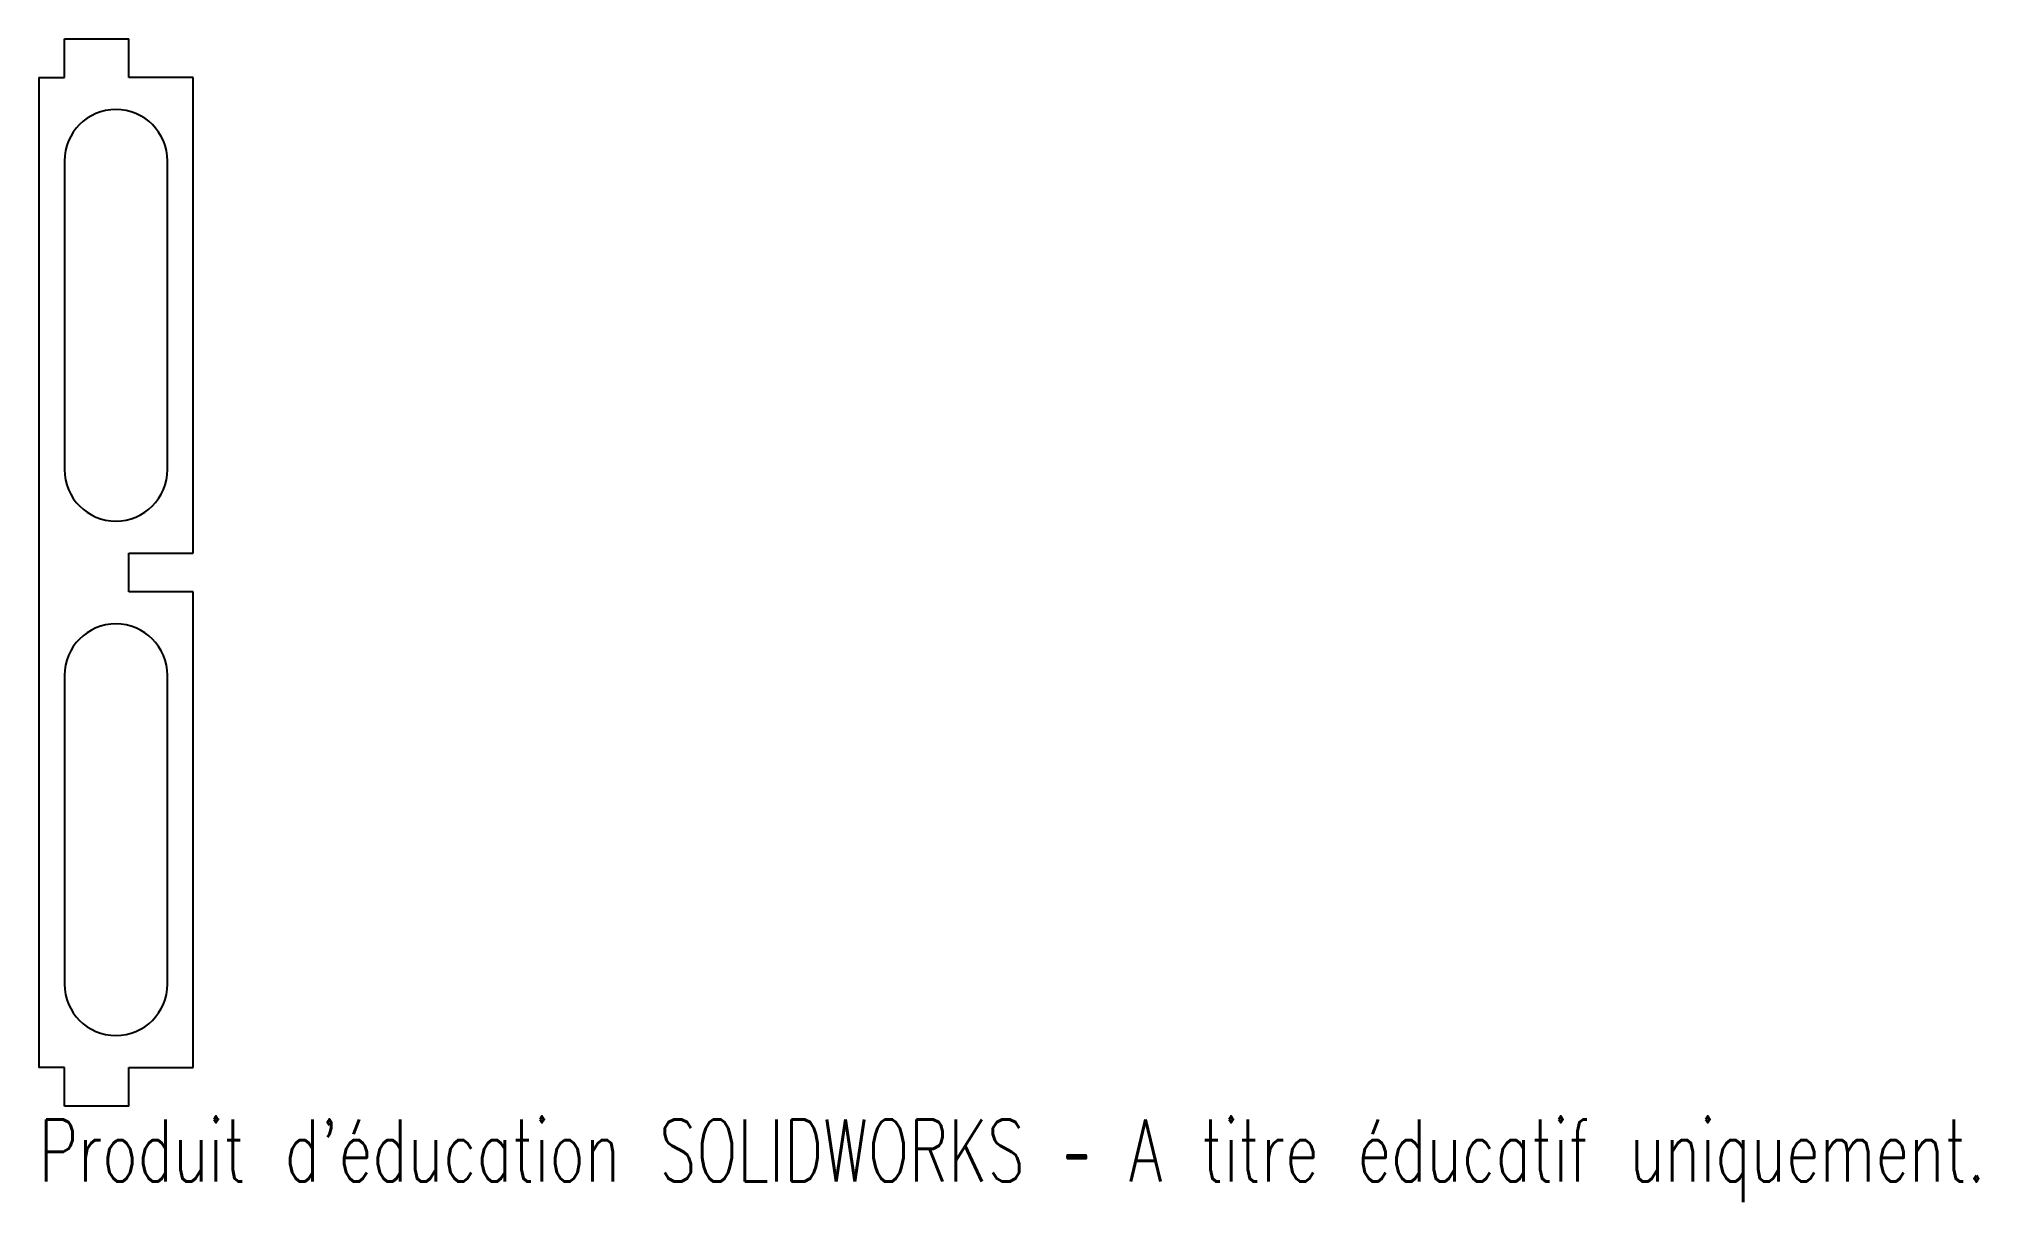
# Model space of a CAD drawing. Header units: millimetres. Extents: x -6 to 145, y 10 to 100.
import ezdxf

# ---------------------------------------------------------------- set-up
doc = ezdxf.new("R2010")
doc.units = ezdxf.units.MM
doc.styles.add('SLDTEXTSTYLE0', font='TXT', dxfattribs={"width": 0.7, "bigfont": 'bigfont'})

msp = doc.modelspace()

# ---------------------------------------------------------------- linework, layer by layer
at = {"color": 7, "linetype": 'Continuous', "lineweight": 25}
for p, q in [((-4, 100.5), (1, 100.5)), ((-4, 97.5), (-4, 100.5)), ((1, 97.5), (1, 100.5)), ((-6, 97.5), (-4, 97.5)), ((-6, 97.5), (-6, 20.5)), ((6, 97.5), (1, 97.5)), ((6, 60.5), (6, 97.5)), ((-4, 91), (-4, 67)), ((4, 67), (4, 91)), ((1, 57.5), (1, 60.5)), ((1, 60.5), (6, 60.5)), ((6, 57.5), (1, 57.5)), ((6, 20.5), (6, 57.5)), ((-4, 51), (-4, 27)), ((4, 27), (4, 51)), ((-4, 20.5), (-6, 20.5)), ((-4, 17.5), (-4, 20.5)), ((1, 17.5), (1, 20.5)), ((1, 20.5), (6, 20.5)), ((1, 17.5), (-4, 17.5))]:
    msp.add_line(p, q, dxfattribs=at)
for centre, start, end in [((0, 91), 0, 180), ((0, 67), 180, 0), ((0, 51), 0, 180), ((0, 27), 180, 0)]:
    msp.add_arc(centre, 4, start, end, dxfattribs=at)

# ---------------------------------------------------------------- texts
at = {"color": 7, "linetype": 'Continuous', "insert": (-6, 16.48), "char_height": 4.8336, "attachment_point": 1, "style": 'SLDTEXTSTYLE0'}
msp.add_mtext("Produit d'éducation SOLIDWORKS – A titre éducatif uniquement.", dxfattribs=at)

doc.saveas('drawing.dxf')
